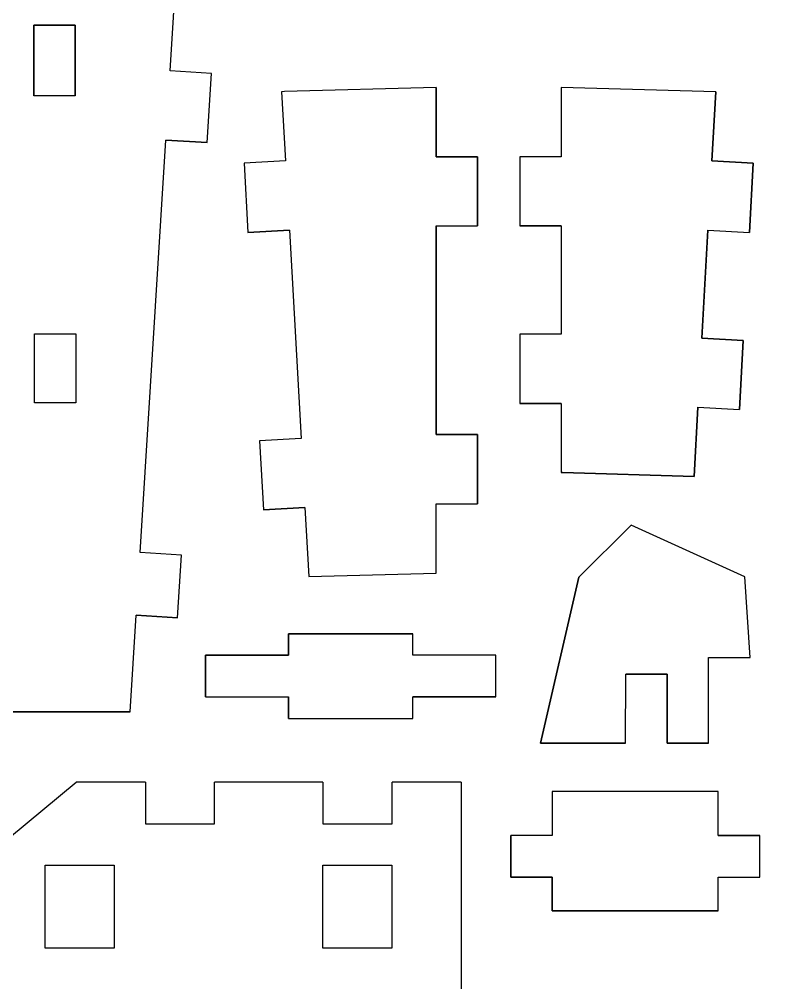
# Model space of a CAD drawing. Extents: x -17.1 to 17.1, y -14.2 to 14.2.
# Drawn here: x 2.78 to 8.19, y 3.4 to 10.36 of the extents above; entities that cross this region are included whole.
import ezdxf

# ---------------------------------------------------------------- set-up
doc = ezdxf.new("R2010")
doc.units = 0
doc.header["$MEASUREMENT"] = 0
doc.layers.add('CAMADA_1', color=7, linetype='CONTINUOUS')

msp = doc.modelspace()

# ---------------------------------------------------------------- linework, layer by layer
at = {"layer": 'CAMADA_1', "color": 250}
for points, knots in [([(2.6252, 5.35692), (2.6252, 5.35692), (2.59793, 5.70494), (2.59793, 5.70494), (2.59793, 5.70494), (2.59793, 5.70494), (2.29884, 5.68155), (2.29884, 5.68155), (2.29884, 5.68155), (2.29884, 5.68155), (2.25982, 6.18003), (2.25982, 6.18003), (2.25982, 6.18003), (2.25982, 6.18003), (2.55891, 6.20341), (2.55891, 6.20341), (2.55891, 6.20341), (2.55891, 6.20341), (2.33359, 9.08095), (2.33359, 9.08095), (2.33359, 9.08095), (2.33359, 9.08095), (2.03451, 9.05756), (2.03451, 9.05756), (2.03451, 9.05756), (2.03451, 9.05756), (1.99549, 9.55604), (1.99549, 9.55604), (1.99549, 9.55604), (1.99549, 9.55604), (2.29454, 9.57943), (2.29454, 9.57943), (2.29454, 9.57943), (2.29454, 9.57943), (2.06918, 12.45697), (2.06918, 12.45697), (2.06918, 12.45697), (2.06918, 12.45697), (1.77091, 12.43361), (1.77091, 12.43361), (1.77091, 12.43361), (1.77091, 12.43361), (1.73186, 12.93209), (1.73186, 12.93209), (1.73186, 12.93209), (1.73186, 12.93209), (2.03013, 12.95544), (2.03013, 12.95544), (2.03013, 12.95544), (2.03013, 12.95544), (1.99485, 13.40823), (1.99485, 13.40823), (1.99485, 13.40823), (1.99485, 13.40823), (1.99108, 13.45392), (1.99108, 13.45392), (1.99108, 13.45392), (1.99108, 13.45392), (4.11166, 13.90977), (4.11166, 13.90977), (4.11166, 13.90977), (4.11166, 13.90977), (4.0846, 13.47505), (4.0846, 13.47505), (4.0846, 13.47505), (4.0846, 13.47505), (4.38404, 13.45642), (4.38404, 13.45642), (4.38404, 13.45642), (4.38404, 13.45642), (4.353, 12.95738), (4.353, 12.95738), (4.353, 12.95738), (4.353, 12.95738), (4.05356, 12.97601), (4.05356, 12.97601), (4.05356, 12.97601), (4.05356, 12.97601), (3.86754, 9.98579), (3.86754, 9.98579), (3.86754, 9.98579), (3.86754, 9.98579), (4.16698, 9.96717), (4.16698, 9.96717), (4.16698, 9.96717), (4.16698, 9.96717), (4.13593, 9.46813), (4.13593, 9.46813), (4.13593, 9.46813), (4.13593, 9.46813), (3.83649, 9.48675), (3.83649, 9.48675), (3.83649, 9.48675), (3.83649, 9.48675), (3.65111, 6.5067), (3.65111, 6.5067), (3.65111, 6.5067), (3.65111, 6.5067), (3.95055, 6.48807), (3.95055, 6.48807), (3.95055, 6.48807), (3.95055, 6.48807), (3.92233, 6.03475), (3.92233, 6.03475), (3.92233, 6.03475), (3.92233, 6.03475), (3.62292, 6.05338), (3.62292, 6.05338), (3.62292, 6.05338), (3.62292, 6.05338), (3.57995, 5.35692), (3.57995, 5.35692), (3.57995, 5.35692), (3.57995, 5.35692), (2.6252, 5.35692), (2.6252, 5.35692)], [0, 0, 0, 0, 0.0333333, 0.0333333, 0.0333333, 0.0333333, 0.0666667, 0.0666667, 0.0666667, 0.0666667, 0.1, 0.1, 0.1, 0.1, 0.1333333, 0.1333333, 0.1333333, 0.1333333, 0.1666667, 0.1666667, 0.1666667, 0.1666667, 0.2, 0.2, 0.2, 0.2, 0.2333333, 0.2333333, 0.2333333, 0.2333333, 0.2666667, 0.2666667, 0.2666667, 0.2666667, 0.3, 0.3, 0.3, 0.3, 0.3333333, 0.3333333, 0.3333333, 0.3333333, 0.3666667, 0.3666667, 0.3666667, 0.3666667, 0.4, 0.4, 0.4, 0.4, 0.4333333, 0.4333333, 0.4333333, 0.4333333, 0.4666667, 0.4666667, 0.4666667, 0.4666667, 0.5, 0.5, 0.5, 0.5, 0.5333333, 0.5333333, 0.5333333, 0.5333333, 0.5666667, 0.5666667, 0.5666667, 0.5666667, 0.6, 0.6, 0.6, 0.6, 0.6333333, 0.6333333, 0.6333333, 0.6333333, 0.6666667, 0.6666667, 0.6666667, 0.6666667, 0.7, 0.7, 0.7, 0.7, 0.7333333, 0.7333333, 0.7333333, 0.7333333, 0.7666667, 0.7666667, 0.7666667, 0.7666667, 0.8, 0.8, 0.8, 0.8, 0.8333333, 0.8333333, 0.8333333, 0.8333333, 0.8666667, 0.8666667, 0.8666667, 0.8666667, 0.9, 0.9, 0.9, 0.9, 0.9333333, 0.9333333, 0.9333333, 0.9333333, 1, 1, 1, 1]), ([(8.77729, 7.5989), (8.77729, 7.5989), (8.95287, 8.10143), (8.95287, 8.10143), (8.95287, 8.10143), (8.95287, 8.10143), (9.10283, 8.10566), (9.10283, 8.10566), (9.10283, 8.10566), (9.10283, 8.10566), (9.05662, 9.75201), (9.05662, 9.75201), (9.05662, 9.75201), (9.05662, 9.75201), (8.88633, 9.74721), (8.88633, 9.74721), (8.88633, 9.74721), (8.88633, 9.74721), (8.73019, 12.52562), (8.73019, 12.52562), (8.73019, 12.52562), (8.73019, 12.52562), (8.25938, 13.09352), (8.25938, 13.09352), (8.25938, 13.09352), (8.25938, 13.09352), (7.95775, 13.72171), (7.95775, 13.72171), (7.95775, 13.72171), (7.95775, 13.72171), (8.35946, 13.90974), (8.35946, 13.90974), (8.35946, 13.90974), (8.35946, 13.90974), (9.48669, 12.54685), (9.48669, 12.54685), (9.48669, 12.54685), (9.48669, 12.54685), (9.82666, 12.55638), (9.82666, 12.55638), (9.82666, 12.55638), (9.82666, 12.55638), (9.82666, 11.3248), (9.82666, 11.3248), (9.82666, 11.3248), (9.82666, 11.3248), (10.12666, 11.3248), (10.12666, 11.3248), (10.12666, 11.3248), (10.12666, 11.3248), (10.12666, 11.02479), (10.12666, 11.02479), (10.12666, 11.02479), (10.12666, 11.02479), (9.82666, 11.02479), (9.82666, 11.02479), (9.82666, 11.02479), (9.82666, 11.02479), (9.82666, 9.7736), (9.82666, 9.7736), (9.82666, 9.7736), (9.82666, 9.7736), (9.65637, 9.76883), (9.65637, 9.76883), (9.65637, 9.76883), (9.65637, 9.76883), (9.70259, 8.12249), (9.70259, 8.12249), (9.70259, 8.12249), (9.70259, 8.12249), (9.85252, 8.12669), (9.85252, 8.12669), (9.85252, 8.12669), (9.85252, 8.12669), (10.14346, 7.62077), (10.14346, 7.62077), (10.14346, 7.62077), (10.14346, 7.62077), (9.88025, 7.4913), (9.88025, 7.4913), (9.88025, 7.4913), (9.88025, 7.4913), (9.87418, 7.48834), (9.87418, 7.48834), (9.87418, 7.48834), (9.87418, 7.48834), (9.9785, 7.27515), (9.9785, 7.27515), (9.9785, 7.27515), (9.9785, 7.27515), (9.70887, 7.14364), (9.70887, 7.14364), (9.70887, 7.14364), (9.70887, 7.14364), (9.87644, 6.8), (9.87644, 6.8), (9.87644, 6.8), (9.87644, 6.8), (9.05369, 6.39875), (9.05369, 6.39875), (9.05369, 6.39875), (9.05369, 6.39875), (8.77729, 7.5989), (8.77729, 7.5989)], [0, 0, 0, 0, 0.037037, 0.037037, 0.037037, 0.037037, 0.0740741, 0.0740741, 0.0740741, 0.0740741, 0.1111111, 0.1111111, 0.1111111, 0.1111111, 0.1481481, 0.1481481, 0.1481481, 0.1481481, 0.1851852, 0.1851852, 0.1851852, 0.1851852, 0.2222222, 0.2222222, 0.2222222, 0.2222222, 0.2592593, 0.2592593, 0.2592593, 0.2592593, 0.2962963, 0.2962963, 0.2962963, 0.2962963, 0.3333333, 0.3333333, 0.3333333, 0.3333333, 0.3703704, 0.3703704, 0.3703704, 0.3703704, 0.4074074, 0.4074074, 0.4074074, 0.4074074, 0.4444444, 0.4444444, 0.4444444, 0.4444444, 0.4814815, 0.4814815, 0.4814815, 0.4814815, 0.5185185, 0.5185185, 0.5185185, 0.5185185, 0.5555556, 0.5555556, 0.5555556, 0.5555556, 0.5925926, 0.5925926, 0.5925926, 0.5925926, 0.6296296, 0.6296296, 0.6296296, 0.6296296, 0.6666667, 0.6666667, 0.6666667, 0.6666667, 0.7037037, 0.7037037, 0.7037037, 0.7037037, 0.7407407, 0.7407407, 0.7407407, 0.7407407, 0.7777778, 0.7777778, 0.7777778, 0.7777778, 0.8148148, 0.8148148, 0.8148148, 0.8148148, 0.8518519, 0.8518519, 0.8518519, 0.8518519, 0.8888889, 0.8888889, 0.8888889, 0.8888889, 0.9259259, 0.9259259, 0.9259259, 0.9259259, 1, 1, 1, 1]), ([(2.88248, 10.31596), (2.88248, 10.31596), (2.88248, 9.80563), (2.88248, 9.80563), (2.88248, 9.80563), (2.88248, 9.80563), (3.18156, 9.80563), (3.18156, 9.80563), (3.18156, 9.80563), (3.18156, 9.80563), (3.18156, 10.31596), (3.18156, 10.31596), (3.18156, 10.31596), (3.18156, 10.31596), (2.88248, 10.31596), (2.88248, 10.31596)], [0, 0, 0, 0, 0.2, 0.2, 0.2, 0.2, 0.4, 0.4, 0.4, 0.4, 0.6, 0.6, 0.6, 0.6, 1, 1, 1, 1]), ([(6.09057, 6.85863), (6.09057, 6.85863), (5.79057, 6.85863), (5.79057, 6.85863), (5.79057, 6.85863), (5.79057, 6.85863), (5.79057, 6.35864), (5.79057, 6.35864), (5.79057, 6.35864), (5.79057, 6.35864), (4.87094, 6.33285), (4.87094, 6.33285), (4.87094, 6.33285), (4.87094, 6.33285), (4.8429, 6.83203), (4.8429, 6.83203), (4.8429, 6.83203), (4.8429, 6.83203), (4.54336, 6.8152), (4.54336, 6.8152), (4.54336, 6.8152), (4.54336, 6.8152), (4.51531, 7.31442), (4.51531, 7.31442), (4.51531, 7.31442), (4.51531, 7.31442), (4.81485, 7.33125), (4.81485, 7.33125), (4.81485, 7.33125), (4.81485, 7.33125), (4.73022, 8.83694), (4.73022, 8.83694), (4.73022, 8.83694), (4.73022, 8.83694), (4.43071, 8.82011), (4.43071, 8.82011), (4.43071, 8.82011), (4.43071, 8.82011), (4.40267, 9.31932), (4.40267, 9.31932), (4.40267, 9.31932), (4.40267, 9.31932), (4.70218, 9.33615), (4.70218, 9.33615), (4.70218, 9.33615), (4.70218, 9.33615), (4.67413, 9.83537), (4.67413, 9.83537), (4.67413, 9.83537), (4.67413, 9.83537), (4.6941, 9.8365), (4.6941, 9.8365), (4.6941, 9.8365), (4.6941, 9.8365), (5.79057, 9.86673), (5.79057, 9.86673), (5.79057, 9.86673), (5.79057, 9.86673), (5.79057, 9.36674), (5.79057, 9.36674), (5.79057, 9.36674), (5.79057, 9.36674), (6.09057, 9.36674), (6.09057, 9.36674), (6.09057, 9.36674), (6.09057, 9.36674), (6.09057, 8.86671), (6.09057, 8.86671), (6.09057, 8.86671), (6.09057, 8.86671), (5.79057, 8.86671), (5.79057, 8.86671), (5.79057, 8.86671), (5.79057, 8.86671), (5.79057, 7.35866), (5.79057, 7.35866), (5.79057, 7.35866), (5.79057, 7.35866), (6.09057, 7.35866), (6.09057, 7.35866), (6.09057, 7.35866), (6.09057, 7.35866), (6.09057, 6.85863), (6.09057, 6.85863)], [0, 0, 0, 0, 0.0454545, 0.0454545, 0.0454545, 0.0454545, 0.0909091, 0.0909091, 0.0909091, 0.0909091, 0.1363636, 0.1363636, 0.1363636, 0.1363636, 0.1818182, 0.1818182, 0.1818182, 0.1818182, 0.2272727, 0.2272727, 0.2272727, 0.2272727, 0.2727273, 0.2727273, 0.2727273, 0.2727273, 0.3181818, 0.3181818, 0.3181818, 0.3181818, 0.3636364, 0.3636364, 0.3636364, 0.3636364, 0.4090909, 0.4090909, 0.4090909, 0.4090909, 0.4545455, 0.4545455, 0.4545455, 0.4545455, 0.5, 0.5, 0.5, 0.5, 0.5454545, 0.5454545, 0.5454545, 0.5454545, 0.5909091, 0.5909091, 0.5909091, 0.5909091, 0.6363636, 0.6363636, 0.6363636, 0.6363636, 0.6818182, 0.6818182, 0.6818182, 0.6818182, 0.7272727, 0.7272727, 0.7272727, 0.7272727, 0.7727273, 0.7727273, 0.7727273, 0.7727273, 0.8181818, 0.8181818, 0.8181818, 0.8181818, 0.8636364, 0.8636364, 0.8636364, 0.8636364, 0.9090909, 0.9090909, 0.9090909, 0.9090909, 1, 1, 1, 1]), ([(7.65545, 7.05696), (7.65545, 7.05696), (6.70514, 7.08395), (6.70514, 7.08395), (6.70514, 7.08395), (6.70514, 7.08395), (6.69516, 7.08395), (6.69516, 7.08395), (6.69516, 7.08395), (6.69516, 7.08395), (6.69516, 7.58394), (6.69516, 7.58394), (6.69516, 7.58394), (6.69516, 7.58394), (6.39516, 7.58394), (6.39516, 7.58394), (6.39516, 7.58394), (6.39516, 7.58394), (6.39516, 8.08393), (6.39516, 8.08393), (6.39516, 8.08393), (6.39516, 8.08393), (6.69516, 8.08393), (6.69516, 8.08393), (6.69516, 8.08393), (6.69516, 8.08393), (6.69516, 8.86671), (6.69516, 8.86671), (6.69516, 8.86671), (6.69516, 8.86671), (6.39516, 8.86671), (6.39516, 8.86671), (6.39516, 8.86671), (6.39516, 8.86671), (6.39516, 9.36674), (6.39516, 9.36674), (6.39516, 9.36674), (6.39516, 9.36674), (6.69516, 9.36674), (6.69516, 9.36674), (6.69516, 9.36674), (6.69516, 9.36674), (6.69516, 9.86673), (6.69516, 9.86673), (6.69516, 9.86673), (6.69516, 9.86673), (7.81159, 9.83537), (7.81159, 9.83537), (7.81159, 9.83537), (7.81159, 9.83537), (7.78355, 9.33615), (7.78355, 9.33615), (7.78355, 9.33615), (7.78355, 9.33615), (8.08306, 9.31932), (8.08306, 9.31932), (8.08306, 9.31932), (8.08306, 9.31932), (8.05501, 8.82011), (8.05501, 8.82011), (8.05501, 8.82011), (8.05501, 8.82011), (7.7555, 8.83694), (7.7555, 8.83694), (7.7555, 8.83694), (7.7555, 8.83694), (7.71158, 8.05539), (7.71158, 8.05539), (7.71158, 8.05539), (7.71158, 8.05539), (8.01109, 8.03856), (8.01109, 8.03856), (8.01109, 8.03856), (8.01109, 8.03856), (7.98304, 7.53935), (7.98304, 7.53935), (7.98304, 7.53935), (7.98304, 7.53935), (7.68354, 7.55618), (7.68354, 7.55618), (7.68354, 7.55618), (7.68354, 7.55618), (7.65545, 7.05696), (7.65545, 7.05696)], [0, 0, 0, 0, 0.0454545, 0.0454545, 0.0454545, 0.0454545, 0.0909091, 0.0909091, 0.0909091, 0.0909091, 0.1363636, 0.1363636, 0.1363636, 0.1363636, 0.1818182, 0.1818182, 0.1818182, 0.1818182, 0.2272727, 0.2272727, 0.2272727, 0.2272727, 0.2727273, 0.2727273, 0.2727273, 0.2727273, 0.3181818, 0.3181818, 0.3181818, 0.3181818, 0.3636364, 0.3636364, 0.3636364, 0.3636364, 0.4090909, 0.4090909, 0.4090909, 0.4090909, 0.4545455, 0.4545455, 0.4545455, 0.4545455, 0.5, 0.5, 0.5, 0.5, 0.5454545, 0.5454545, 0.5454545, 0.5454545, 0.5909091, 0.5909091, 0.5909091, 0.5909091, 0.6363636, 0.6363636, 0.6363636, 0.6363636, 0.6818182, 0.6818182, 0.6818182, 0.6818182, 0.7272727, 0.7272727, 0.7272727, 0.7272727, 0.7727273, 0.7727273, 0.7727273, 0.7727273, 0.8181818, 0.8181818, 0.8181818, 0.8181818, 0.8636364, 0.8636364, 0.8636364, 0.8636364, 0.9090909, 0.9090909, 0.9090909, 0.9090909, 1, 1, 1, 1]), ([(3.18703, 8.08774), (3.18703, 8.08774), (2.88699, 8.08774), (2.88699, 8.08774), (2.88699, 8.08774), (2.88699, 8.08774), (2.88699, 7.58775), (2.88699, 7.58775), (2.88699, 7.58775), (2.88699, 7.58775), (3.18703, 7.58775), (3.18703, 7.58775), (3.18703, 7.58775), (3.18703, 7.58775), (3.18703, 8.08774), (3.18703, 8.08774)], [0, 0, 0, 0, 0.2, 0.2, 0.2, 0.2, 0.4, 0.4, 0.4, 0.4, 0.6, 0.6, 0.6, 0.6, 1, 1, 1, 1]), ([(7.76058, 5.74833), (7.76058, 5.74833), (7.76058, 5.12864), (7.76058, 5.12864), (7.76058, 5.12864), (7.76058, 5.12864), (7.46058, 5.12878), (7.46058, 5.12878), (7.46058, 5.12878), (7.46058, 5.12878), (7.46083, 5.6287), (7.46083, 5.6287), (7.46083, 5.6287), (7.46083, 5.6287), (7.16104, 5.62888), (7.16104, 5.62888), (7.16104, 5.62888), (7.16104, 5.62888), (7.16079, 5.12896), (7.16079, 5.12896), (7.16079, 5.12896), (7.16079, 5.12896), (6.54519, 5.12924), (6.54519, 5.12924), (6.54519, 5.12924), (6.54519, 5.12924), (6.82343, 6.32897), (6.82343, 6.32897), (6.82343, 6.32897), (6.82343, 6.32897), (7.20171, 6.70351), (7.20171, 6.70351), (7.20171, 6.70351), (7.20171, 6.70351), (8.02121, 6.33147), (8.02121, 6.33147), (8.02121, 6.33147), (8.02121, 6.33147), (8.06058, 5.74819), (8.06058, 5.74819), (8.06058, 5.74819), (8.06058, 5.74819), (7.76058, 5.74833), (7.76058, 5.74833)], [0, 0, 0, 0, 0.0833333, 0.0833333, 0.0833333, 0.0833333, 0.1666667, 0.1666667, 0.1666667, 0.1666667, 0.25, 0.25, 0.25, 0.25, 0.3333333, 0.3333333, 0.3333333, 0.3333333, 0.4166667, 0.4166667, 0.4166667, 0.4166667, 0.5, 0.5, 0.5, 0.5, 0.5833333, 0.5833333, 0.5833333, 0.5833333, 0.6666667, 0.6666667, 0.6666667, 0.6666667, 0.75, 0.75, 0.75, 0.75, 0.8333333, 0.8333333, 0.8333333, 0.8333333, 1, 1, 1, 1]), ([(4.12341, 5.46417), (4.12341, 5.46417), (4.12341, 5.76414), (4.12341, 5.76414), (4.12341, 5.76414), (4.12341, 5.76414), (4.72341, 5.76414), (4.72341, 5.76414), (4.72341, 5.76414), (4.72341, 5.76414), (4.72341, 5.92024), (4.72341, 5.92024), (4.72341, 5.92024), (4.72341, 5.92024), (5.62342, 5.92024), (5.62342, 5.92024), (5.62342, 5.92024), (5.62342, 5.92024), (5.62342, 5.76414), (5.62342, 5.76414), (5.62342, 5.76414), (5.62342, 5.76414), (6.22342, 5.76414), (6.22342, 5.76414), (6.22342, 5.76414), (6.22342, 5.76414), (6.22342, 5.46413), (6.22342, 5.46413), (6.22342, 5.46413), (6.22342, 5.46413), (5.62342, 5.46413), (5.62342, 5.46413), (5.62342, 5.46413), (5.62342, 5.46413), (5.62342, 5.30803), (5.62342, 5.30803), (5.62342, 5.30803), (5.62342, 5.30803), (4.72341, 5.30803), (4.72341, 5.30803), (4.72341, 5.30803), (4.72341, 5.30803), (4.72341, 5.46417), (4.72341, 5.46417), (4.72341, 5.46417), (4.72341, 5.46417), (4.12341, 5.46417), (4.12341, 5.46417)], [0, 0, 0, 0, 0.0769231, 0.0769231, 0.0769231, 0.0769231, 0.1538462, 0.1538462, 0.1538462, 0.1538462, 0.2307692, 0.2307692, 0.2307692, 0.2307692, 0.3076923, 0.3076923, 0.3076923, 0.3076923, 0.3846154, 0.3846154, 0.3846154, 0.3846154, 0.4615385, 0.4615385, 0.4615385, 0.4615385, 0.5384615, 0.5384615, 0.5384615, 0.5384615, 0.6153846, 0.6153846, 0.6153846, 0.6153846, 0.6923077, 0.6923077, 0.6923077, 0.6923077, 0.7692308, 0.7692308, 0.7692308, 0.7692308, 0.8461538, 0.8461538, 0.8461538, 0.8461538, 1, 1, 1, 1]), ([(6.33056, 4.16143), (6.33056, 4.16143), (6.33056, 4.46143), (6.33056, 4.46143), (6.33056, 4.46143), (6.33056, 4.46143), (6.63056, 4.46143), (6.63056, 4.46143), (6.63056, 4.46143), (6.63056, 4.46143), (6.63056, 4.78144), (6.63056, 4.78144), (6.63056, 4.78144), (6.63056, 4.78144), (7.83061, 4.78144), (7.83061, 4.78144), (7.83061, 4.78144), (7.83061, 4.78144), (7.83061, 4.46143), (7.83061, 4.46143), (7.83061, 4.46143), (7.83061, 4.46143), (8.13058, 4.46143), (8.13058, 4.46143), (8.13058, 4.46143), (8.13058, 4.46143), (8.13058, 4.16143), (8.13058, 4.16143), (8.13058, 4.16143), (8.13058, 4.16143), (7.83061, 4.16143), (7.83061, 4.16143), (7.83061, 4.16143), (7.83061, 4.16143), (7.83061, 3.91865), (7.83061, 3.91865), (7.83061, 3.91865), (7.83061, 3.91865), (6.63056, 3.91865), (6.63056, 3.91865), (6.63056, 3.91865), (6.63056, 3.91865), (6.63056, 4.16143), (6.63056, 4.16143), (6.63056, 4.16143), (6.63056, 4.16143), (6.33056, 4.16143), (6.33056, 4.16143)], [0, 0, 0, 0, 0.0769231, 0.0769231, 0.0769231, 0.0769231, 0.1538462, 0.1538462, 0.1538462, 0.1538462, 0.2307692, 0.2307692, 0.2307692, 0.2307692, 0.3076923, 0.3076923, 0.3076923, 0.3076923, 0.3846154, 0.3846154, 0.3846154, 0.3846154, 0.4615385, 0.4615385, 0.4615385, 0.4615385, 0.5384615, 0.5384615, 0.5384615, 0.5384615, 0.6153846, 0.6153846, 0.6153846, 0.6153846, 0.6923077, 0.6923077, 0.6923077, 0.6923077, 0.7692308, 0.7692308, 0.7692308, 0.7692308, 0.8461538, 0.8461538, 0.8461538, 0.8461538, 1, 1, 1, 1])]:
    msp.add_open_spline(points, degree=3, knots=knots, dxfattribs=at)
for points in [[(3.86754, 9.98579), (3.86754, 9.98579), (4.05356, 12.97601), (4.05356, 12.97601)], [(3.18156, 10.31596), (3.18156, 10.31596), (2.88248, 10.31596), (2.88248, 10.31596)], [(2.88248, 10.31596), (2.88248, 10.31596), (2.88248, 9.80563), (2.88248, 9.80563)], [(3.18156, 9.80563), (3.18156, 9.80563), (3.18156, 10.31596), (3.18156, 10.31596)], [(4.16698, 9.96717), (4.16698, 9.96717), (3.86754, 9.98579), (3.86754, 9.98579)], [(4.13593, 9.46813), (4.13593, 9.46813), (4.16698, 9.96717), (4.16698, 9.96717)], [(4.6941, 9.8365), (4.6941, 9.8365), (4.67413, 9.83537), (4.67413, 9.83537)], [(4.67413, 9.83537), (4.67413, 9.83537), (4.70218, 9.33615), (4.70218, 9.33615)], [(5.79057, 9.86673), (5.79057, 9.86673), (4.6941, 9.8365), (4.6941, 9.8365)], [(5.79057, 9.86673), (5.79057, 9.86673), (5.79057, 9.36674), (5.79057, 9.36674)], [(7.81159, 9.83537), (7.81159, 9.83537), (6.69516, 9.86673), (6.69516, 9.86673)], [(6.69516, 9.86673), (6.69516, 9.86673), (6.69516, 9.36674), (6.69516, 9.36674)], [(7.81159, 9.83537), (7.81159, 9.83537), (7.78355, 9.33615), (7.78355, 9.33615)], [(3.18156, 9.80563), (3.18156, 9.80563), (2.88248, 9.80563), (2.88248, 9.80563)], [(3.65111, 6.5067), (3.65111, 6.5067), (3.83649, 9.48675), (3.83649, 9.48675)], [(4.13593, 9.46813), (4.13593, 9.46813), (3.83649, 9.48675), (3.83649, 9.48675)], [(4.70218, 9.33615), (4.70218, 9.33615), (4.40267, 9.31932), (4.40267, 9.31932)], [(5.79057, 9.36674), (5.79057, 9.36674), (6.09057, 9.36674), (6.09057, 9.36674)], [(6.09057, 9.36674), (6.09057, 9.36674), (6.09057, 8.86671), (6.09057, 8.86671)], [(6.39516, 9.36674), (6.39516, 9.36674), (6.39516, 8.86671), (6.39516, 8.86671)], [(6.69516, 9.36674), (6.69516, 9.36674), (6.39516, 9.36674), (6.39516, 9.36674)], [(7.78355, 9.33615), (7.78355, 9.33615), (8.08306, 9.31932), (8.08306, 9.31932)], [(4.40267, 9.31932), (4.40267, 9.31932), (4.43071, 8.82011), (4.43071, 8.82011)], [(8.08306, 9.31932), (8.08306, 9.31932), (8.05501, 8.82011), (8.05501, 8.82011)], [(5.79057, 8.86671), (5.79057, 8.86671), (5.79057, 7.35866), (5.79057, 7.35866)], [(5.79057, 8.86671), (5.79057, 8.86671), (6.09057, 8.86671), (6.09057, 8.86671)], [(6.69516, 8.86671), (6.69516, 8.86671), (6.39516, 8.86671), (6.39516, 8.86671)], [(6.69516, 8.86671), (6.69516, 8.86671), (6.69516, 8.08393), (6.69516, 8.08393)], [(4.73022, 8.83694), (4.73022, 8.83694), (4.43071, 8.82011), (4.43071, 8.82011)], [(4.73022, 8.83694), (4.73022, 8.83694), (4.81485, 7.33125), (4.81485, 7.33125)], [(7.7555, 8.83694), (7.7555, 8.83694), (7.71158, 8.05539), (7.71158, 8.05539)], [(7.7555, 8.83694), (7.7555, 8.83694), (8.05501, 8.82011), (8.05501, 8.82011)], [(2.88699, 8.08774), (2.88699, 8.08774), (3.18703, 8.08774), (3.18703, 8.08774)], [(2.88699, 7.58775), (2.88699, 7.58775), (2.88699, 8.08774), (2.88699, 8.08774)], [(3.18703, 8.08774), (3.18703, 8.08774), (3.18703, 7.58775), (3.18703, 7.58775)], [(6.39516, 8.08393), (6.39516, 8.08393), (6.39516, 7.58394), (6.39516, 7.58394)], [(6.69516, 8.08393), (6.69516, 8.08393), (6.39516, 8.08393), (6.39516, 8.08393)], [(7.71158, 8.05539), (7.71158, 8.05539), (8.01109, 8.03856), (8.01109, 8.03856)], [(8.01109, 8.03856), (8.01109, 8.03856), (7.98304, 7.53935), (7.98304, 7.53935)], [(3.18703, 7.58775), (3.18703, 7.58775), (2.88699, 7.58775), (2.88699, 7.58775)], [(6.69516, 7.58394), (6.69516, 7.58394), (6.39516, 7.58394), (6.39516, 7.58394)], [(6.69516, 7.58394), (6.69516, 7.58394), (6.69516, 7.08395), (6.69516, 7.08395)], [(7.68354, 7.55618), (7.68354, 7.55618), (7.65545, 7.05696), (7.65545, 7.05696)], [(7.68354, 7.55618), (7.68354, 7.55618), (7.98304, 7.53935), (7.98304, 7.53935)], [(4.81485, 7.33125), (4.81485, 7.33125), (4.51531, 7.31442), (4.51531, 7.31442)], [(4.51531, 7.31442), (4.51531, 7.31442), (4.54336, 6.8152), (4.54336, 6.8152)], [(5.79057, 7.35866), (5.79057, 7.35866), (6.09057, 7.35866), (6.09057, 7.35866)], [(6.09057, 7.35866), (6.09057, 7.35866), (6.09057, 6.85863), (6.09057, 6.85863)], [(6.70514, 7.08395), (6.70514, 7.08395), (6.69516, 7.08395), (6.69516, 7.08395)], [(7.65545, 7.05696), (7.65545, 7.05696), (6.70514, 7.08395), (6.70514, 7.08395)], [(4.8429, 6.83203), (4.8429, 6.83203), (4.54336, 6.8152), (4.54336, 6.8152)], [(4.8429, 6.83203), (4.8429, 6.83203), (4.87094, 6.33285), (4.87094, 6.33285)], [(5.79057, 6.35864), (5.79057, 6.35864), (5.79057, 6.85863), (5.79057, 6.85863)], [(5.79057, 6.85863), (5.79057, 6.85863), (6.09057, 6.85863), (6.09057, 6.85863)], [(7.20171, 6.70351), (7.20171, 6.70351), (6.82343, 6.32897), (6.82343, 6.32897)], [(8.02121, 6.33147), (8.02121, 6.33147), (7.20171, 6.70351), (7.20171, 6.70351)], [(3.95055, 6.48807), (3.95055, 6.48807), (3.65111, 6.5067), (3.65111, 6.5067)], [(3.92233, 6.03475), (3.92233, 6.03475), (3.95055, 6.48807), (3.95055, 6.48807)], [(4.87094, 6.33285), (4.87094, 6.33285), (5.79057, 6.35864), (5.79057, 6.35864)], [(6.54519, 5.12924), (6.54519, 5.12924), (6.82343, 6.32897), (6.82343, 6.32897)], [(8.06058, 5.74819), (8.06058, 5.74819), (8.02121, 6.33147), (8.02121, 6.33147)], [(3.57995, 5.35692), (3.57995, 5.35692), (3.62292, 6.05338), (3.62292, 6.05338)], [(3.92233, 6.03475), (3.92233, 6.03475), (3.62292, 6.05338), (3.62292, 6.05338)], [(4.72341, 5.92024), (4.72341, 5.92024), (5.62342, 5.92024), (5.62342, 5.92024)], [(4.72341, 5.76414), (4.72341, 5.76414), (4.72341, 5.92024), (4.72341, 5.92024)], [(5.62342, 5.76414), (5.62342, 5.76414), (5.62342, 5.92024), (5.62342, 5.92024)], [(4.12341, 5.46417), (4.12341, 5.46417), (4.12341, 5.76414), (4.12341, 5.76414)], [(4.12341, 5.76414), (4.12341, 5.76414), (4.72341, 5.76414), (4.72341, 5.76414)], [(6.22342, 5.76414), (6.22342, 5.76414), (5.62342, 5.76414), (5.62342, 5.76414)], [(6.22342, 5.46413), (6.22342, 5.46413), (6.22342, 5.76414), (6.22342, 5.76414)], [(7.76058, 5.12864), (7.76058, 5.12864), (7.76058, 5.74833), (7.76058, 5.74833)], [(7.76058, 5.74833), (7.76058, 5.74833), (8.06058, 5.74819), (8.06058, 5.74819)], [(7.16079, 5.12896), (7.16079, 5.12896), (7.16104, 5.62888), (7.16104, 5.62888)], [(7.46083, 5.6287), (7.46083, 5.6287), (7.16104, 5.62888), (7.16104, 5.62888)], [(7.46058, 5.12878), (7.46058, 5.12878), (7.46083, 5.6287), (7.46083, 5.6287)], [(4.12341, 5.46417), (4.12341, 5.46417), (4.72341, 5.46417), (4.72341, 5.46417)], [(4.72341, 5.30803), (4.72341, 5.30803), (4.72341, 5.46417), (4.72341, 5.46417)], [(5.62342, 5.30803), (5.62342, 5.30803), (5.62342, 5.46413), (5.62342, 5.46413)], [(6.22342, 5.46413), (6.22342, 5.46413), (5.62342, 5.46413), (5.62342, 5.46413)], [(3.57995, 5.35692), (3.57995, 5.35692), (2.6252, 5.35692), (2.6252, 5.35692)], [(4.72341, 5.30803), (4.72341, 5.30803), (5.62342, 5.30803), (5.62342, 5.30803)], [(7.16079, 5.12896), (7.16079, 5.12896), (6.54519, 5.12924), (6.54519, 5.12924)], [(7.76058, 5.12864), (7.76058, 5.12864), (7.46058, 5.12878), (7.46058, 5.12878)], [(2.46482, 4.24751), (2.46482, 4.24751), (3.19013, 4.84751), (3.19013, 4.84751)], [(3.69013, 4.84758), (3.69013, 4.84758), (3.19013, 4.84751), (3.19013, 4.84751)], [(3.69013, 4.84758), (3.69013, 4.84758), (3.69013, 4.54751), (3.69013, 4.54751)], [(4.19012, 4.54751), (4.19012, 4.54751), (4.19012, 4.84758), (4.19012, 4.84758)], [(4.9729, 4.84751), (4.9729, 4.84751), (4.19012, 4.84758), (4.19012, 4.84758)], [(4.9729, 4.84751), (4.9729, 4.84751), (4.9729, 4.54751), (4.9729, 4.54751)], [(5.97154, 4.84751), (5.97154, 4.84751), (5.47292, 4.84758), (5.47292, 4.84758)], [(5.47292, 4.54751), (5.47292, 4.54751), (5.47292, 4.84758), (5.47292, 4.84758)], [(5.97154, 4.84751), (5.97154, 4.84751), (5.97154, 3.0475), (5.97154, 3.0475)], [(6.63056, 4.78144), (6.63056, 4.78144), (6.63056, 4.46143), (6.63056, 4.46143)], [(7.83061, 4.78144), (7.83061, 4.78144), (6.63056, 4.78144), (6.63056, 4.78144)], [(7.83061, 4.46143), (7.83061, 4.46143), (7.83061, 4.78144), (7.83061, 4.78144)], [(3.69013, 4.54751), (3.69013, 4.54751), (4.19012, 4.54751), (4.19012, 4.54751)], [(4.9729, 4.54751), (4.9729, 4.54751), (5.47292, 4.54751), (5.47292, 4.54751)], [(6.33056, 4.16143), (6.33056, 4.16143), (6.33056, 4.46143), (6.33056, 4.46143)], [(6.63056, 4.46143), (6.63056, 4.46143), (6.33056, 4.46143), (6.33056, 4.46143)], [(7.83061, 4.46143), (7.83061, 4.46143), (8.13058, 4.46143), (8.13058, 4.46143)], [(8.13058, 4.16143), (8.13058, 4.16143), (8.13058, 4.46143), (8.13058, 4.46143)], [(2.96478, 4.24747), (2.96478, 4.24747), (3.46477, 4.24751), (3.46477, 4.24751)], [(2.96478, 3.64747), (2.96478, 3.64747), (2.96478, 4.24747), (2.96478, 4.24747)], [(3.46477, 4.24751), (3.46477, 4.24751), (3.46477, 3.6475), (3.46477, 3.6475)], [(4.97145, 4.24761), (4.97145, 4.24761), (5.09785, 4.24761), (5.09785, 4.24761)], [(4.97145, 3.64761), (4.97145, 3.64761), (4.97145, 4.24761), (4.97145, 4.24761)], [(5.09785, 4.24761), (5.09785, 4.24761), (5.17253, 4.24761), (5.17253, 4.24761)], [(5.17253, 4.24761), (5.17253, 4.24761), (5.47141, 4.24765), (5.47141, 4.24765)], [(5.47141, 4.24765), (5.47141, 4.24765), (5.47144, 3.79867), (5.47144, 3.79867)], [(6.63056, 4.16143), (6.63056, 4.16143), (6.33056, 4.16143), (6.33056, 4.16143)], [(6.63056, 3.91865), (6.63056, 3.91865), (6.63056, 4.16143), (6.63056, 4.16143)], [(7.83061, 3.91865), (7.83061, 3.91865), (7.83061, 4.16143), (7.83061, 4.16143)], [(7.83061, 4.16143), (7.83061, 4.16143), (8.13058, 4.16143), (8.13058, 4.16143)], [(7.83061, 3.91865), (7.83061, 3.91865), (6.63056, 3.91865), (6.63056, 3.91865)], [(5.47144, 3.79867), (5.47144, 3.79867), (5.47144, 3.64765), (5.47144, 3.64765)], [(3.46477, 3.6475), (3.46477, 3.6475), (2.96478, 3.64747), (2.96478, 3.64747)], [(5.34786, 3.64761), (5.34786, 3.64761), (4.97145, 3.64761), (4.97145, 3.64761)], [(5.47144, 3.64765), (5.47144, 3.64765), (5.34786, 3.64761), (5.34786, 3.64761)]]:
    msp.add_open_spline(points, degree=3, dxfattribs=at)

doc.saveas('drawing.dxf')
